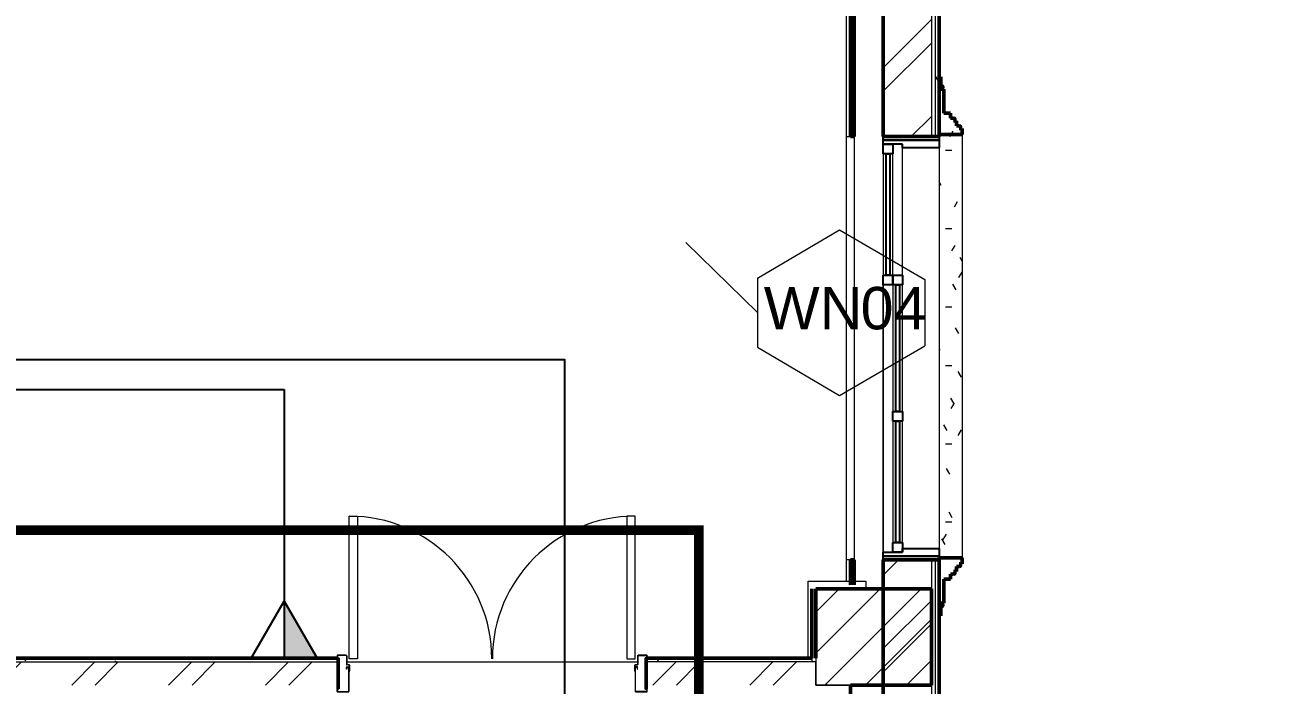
# Model space of a CAD drawing. Header units: millimetres. Extents: x -9358 to 257996, y -67499 to 9117.
# Drawn here: x 47445 to 53924, y -45348 to -41919 of the extents above; entities that cross this region are included whole.
import ezdxf
from ezdxf import colors
from ezdxf.entities.mleader import LeaderData, LeaderLine
from ezdxf.math import Vec2, Vec3

# ---------------------------------------------------------------- set-up
doc = ezdxf.new("R2010")
doc.units = ezdxf.units.MM
doc.header["$LTSCALE"] = 1000
doc.linetypes.add('Grid Line', pattern=[22.225, 12.7, -3.175, 3.175, -3.175])
for name, color, linetype, lineweight in [('A-COL-RFC', 8, 'Continuous', 18), ('A-COL-RFC-1', 8, 'Continuous', 9), ('A-COL-RFC-2', 8, 'Continuous', 50), ('A-DOOR', 8, 'Continuous', 9), ('A-DOOR-1', 8, 'Continuous', 18), ('A-DOR', 8, 'Continuous', 9), ('A-FLR-PAT', 8, 'Continuous', 18), ('A-TYP-WIN', 8, 'Continuous', 0), ('A-WAL-CLD', 8, 'Continuous', 9), ('A-WAL-CMU', 8, 'Continuous', 50), ('A-WAL-LOW-20', 8, 'Continuous', 18), ('A-WAL-LOW-30', 8, 'Continuous', 18), ('A-WAL-PAT-1', 8, 'Continuous', 9), ('A-WIN', 8, 'Continuous', 9), ('A-WIN-1', 8, 'Continuous', 25)]:
    doc.layers.add(name, color=color, linetype=linetype, lineweight=lineweight)
for name, color, linetype in [('DATANET', 4, 'Continuous'), ('F POINT AGN', 7, 'Continuous'), ('FIBERNETW', 5, 'Continuous'), ('LC-DA-CIR', 4, 'Continuous'), ('Route - rack1', 7, 'Continuous')]:
    doc.layers.add(name, color=color, linetype=linetype)
doc.styles.add('Arial_8', font='arial.ttf', dxfattribs={"height": 220})
doc.styles.add('ELEC', font='romant.shx', dxfattribs={"width": 0.8, "oblique": 15, "height": 0.18})
pattern_1 = [(0, (0, 0), (812.8, 203.2), [33.528, -576.072, 33.528, -576.072, -3251.2]), (0, (0, 0), (812.8, 203.2), [-1219.2, 33.528, -1185.672, 33.528, -576.072, -1422.4]), (0, (0, 0), (812.8, 203.2), [-3048, 33.528, -372.872, 33.528, -982.472]), (120, (304.8, 101.6), (-582.37636, 602.30545), [33.528, -576.072, 33.528, -576.072, -3251.2]), (120, (304.8, 101.6), (-582.37636, 602.30545), [-1219.2, 33.528, -1185.672, 33.528, -576.072, -1422.4]), (120, (304.8, 101.6), (-582.37636, 602.30545), [-3048, 33.528, -372.872, 33.528, -982.472]), (240, (406.4, 508), (-230.42364, -805.50545), [33.528, -576.072, 33.528, -576.072, -3251.2]), (240, (406.4, 508), (-230.42364, -805.50545), [-1219.2, 33.528, -1185.672, 33.528, -576.072, -1422.4]), (240, (406.4, 508), (-230.42364, -805.50545), [-3048, 33.528, -372.872, 33.528, -982.472])]
pattern_2 = [(45, (0, 0), (-251.4472, 251.4472), []), (45, (0, 381), (-251.4472, 251.4472), [])]
pattern_3 = [(0, (0, 0), (406.4, 101.6), [33.528, -271.272, 33.528, -271.272, -1625.6]), (0, (0, 0), (406.4, 101.6), [-609.6, 33.528, -576.072, 33.528, -271.272, -711.2]), (0, (0, 0), (406.4, 101.6), [-1524, 33.528, -169.672, 33.528, -474.472]), (120, (152.4, 50.8), (-291.18818, 301.15272), [33.528, -271.272, 33.528, -271.272, -1625.6]), (120, (152.4, 50.8), (-291.18818, 301.15272), [-609.6, 33.528, -576.072, 33.528, -271.272, -711.2]), (120, (152.4, 50.8), (-291.18818, 301.15272), [-1524, 33.528, -169.672, 33.528, -474.472]), (240, (203.2, 254), (-115.21182, -402.75272), [33.528, -271.272, 33.528, -271.272, -1625.6]), (240, (203.2, 254), (-115.21182, -402.75272), [-609.6, 33.528, -576.072, 33.528, -271.272, -711.2]), (240, (203.2, 254), (-115.21182, -402.75272), [-1524, 33.528, -169.672, 33.528, -474.472])]

# ---------------------------------------------------------------- blocks, each defined once
blk = doc.blocks.new('Window Tag - Window Tag-41068-01-Ground Floor Plan')
at = {"layer": 'A-TYP-WIN'}
for p, q in [((-4.506, 1.627), (-0.238, 4.142)), ((-0.238, 4.142), (4.181, 1.556)), ((-4.506, 1.627), (-4.506, -1.959)), ((4.181, 1.556), (4.181, -1.888)), ((-0.238, -4.474), (4.181, -1.888)), ((-4.506, -1.959), (-0.238, -4.474))]:
    blk.add_line(p, q, dxfattribs=at)
blk = doc.blocks.new('DD')
at = {"layer": 'LC-DA-CIR'}
h = blk.add_hatch(color=3, dxfattribs=at)
h.dxf.hatch_style = 1
h.paths.add_polyline_path([(0, 299.4), (0, 0), (172.8, 0)])
at = {"color": 3}
blk.add_lwpolyline([(0, 299.4), (172.8, 0), (-172.8, 0), (0, 299.4)], dxfattribs=at)
at = {"layer": 'LC-DA-CIR', "color": 3}
blk.add_line((0, 299.4), (0, 0), dxfattribs=at)
blk = doc.blocks.new('Sliding_Window_Three - 2200 x 2700-2781954-01-Ground Floor Furniture Plan')
at = {"layer": 'A-WIN'}
for p, q in [((-1102.7, 145), (977.3, 145)), ((-441.1, -45), (-1102.7, -45)), ((-441.1, -45), (-1102.7, -45)), ((265.6, -45), (-391.1, -45)), ((947.3, -45), (315.6, -45)), ((-441.1, -95), (-1072.7, -95)), ((-391.1, -95), (265.6, -95)), ((315.6, -95), (947.3, -95)), ((-1072.7, -145), (-441.1, -145)), ((997.3, -145), (-391.1, -145)), ((-391.1, -145), (997.3, -145))]:
    blk.add_line(p, q, dxfattribs=at)
at = {"layer": 'A-WIN-1'}
for p, q in [((-1162.7, 145), (-1142.7, 145)), ((-1142.7, 145), (-1102.7, 145)), ((-1142.7, -145), (-1142.7, 145)), ((-1142.7, 145), (-1142.7, -145)), ((-1102.7, 145), (-1102.7, -45)), ((977.3, 145), (1017.3, 145)), ((977.3, -45), (977.3, 145)), ((1017.3, 145), (1017.3, -145)), ((1017.3, 145), (1026.9, 145)), ((1017.3, -145), (1017.3, 145)), ((-1122.7, -45), (-1122.7, -145)), ((-1102.7, -45), (-1122.7, -45)), ((-441.1, -95), (-441.1, -45)), ((-441.1, -45), (-391.1, -45)), ((-391.1, -45), (-391.1, -95)), ((-391.1, -60), (265.6, -60)), ((-391.1, -80), (-391.1, -60)), ((265.6, -95), (265.6, -45)), ((265.6, -45), (315.6, -45)), ((265.6, -60), (265.6, -80)), ((315.6, -45), (315.6, -95)), ((315.6, -60), (947.3, -60)), ((315.6, -80), (315.6, -60)), ((947.3, -95), (947.3, -45)), ((947.3, -45), (997.3, -45)), ((947.3, -60), (947.3, -80)), ((997.3, -45), (977.3, -45)), ((997.3, -145), (997.3, -45)), ((997.3, -45), (997.3, -95)), ((-1122.7, -145), (-1122.7, -95)), ((-1122.7, -95), (-1072.7, -95)), ((-1072.7, -95), (-1072.7, -145)), ((-1072.7, -110), (-441.1, -110)), ((-1072.7, -130), (-1072.7, -110)), ((-441.1, -145), (-441.1, -95)), ((-441.1, -95), (-391.1, -95)), ((-391.1, -95), (-441.1, -95)), ((-441.1, -110), (-441.1, -130)), ((265.6, -80), (-391.1, -80)), ((-391.1, -95), (-391.1, -145)), ((315.6, -95), (265.6, -95)), ((947.3, -80), (315.6, -80)), ((997.3, -95), (947.3, -95)), ((-1142.7, -145), (-1162.7, -145)), ((-1122.7, -145), (-1142.7, -145)), ((-1072.7, -145), (-1122.7, -145)), ((-441.1, -130), (-1072.7, -130)), ((-391.1, -145), (-441.1, -145)), ((1017.3, -145), (997.3, -145)), ((1037.3, -145), (1017.3, -145))]:
    blk.add_line(p, q, dxfattribs=at)
blk = doc.blocks.new('NBS_AssaAbloyLtd_DrsetSym_AASDMetalOfficeStoreDoor_Double-VisionPanelType2 - 1600x2200mm-V63-01-Ground Floor Furniture Plan')
at = {"layer": 'A-DOOR'}
for centre, start, end in [((-742, 77), 0, 90), ((742, 77), 90, 180)]:
    blk.add_arc(centre, 740.5, start, end, dxfattribs=at)
at = {"layer": 'A-DOOR-1'}
for p, q in [((-742, 77), (-742, 817.5)), ((-742, 817.5), (-699, 817.5)), ((-699, 817.5), (-699, 77)), ((742, 817.5), (699, 817.5)), ((699, 817.5), (699, 77)), ((742, 77), (742, 817.5)), ((-805, 92.5), (-805, 82.5)), ((-805, 92.5), (-805, 82.5)), ((-803.5, 92.5), (-803.5, 82.5)), ((-802.5, 95), (-757.5, 95)), ((-757.5, 95), (-802.5, 95)), ((-757.5, 93.5), (-802.5, 93.5)), ((-802.5, 81.5), (-795, 81.5)), ((-795, 80), (-802.5, 80)), ((-800, 80), (-795, 80)), ((-795, 81.5), (-795, 80)), ((-795, 80), (-795, -80)), ((-756.5, 92.5), (-756.5, 47)), ((-755, 92.5), (-755, 47)), ((-755, 47), (-755, 92.5)), ((-699, 77), (-742, 77)), ((699, 77), (742, 77)), ((755, 92.5), (755, 47)), ((755, 92.5), (755, 47)), ((756.5, 92.5), (756.5, 47)), ((802.5, 95), (757.5, 95)), ((802.5, 95), (757.5, 95)), ((757.5, 93.5), (802.5, 93.5)), ((795, 81.5), (795, 80)), ((802.5, 81.5), (795, 81.5)), ((795, 80), (802.5, 80)), ((795, -80), (795, 80)), ((795, 80), (800, 80)), ((803.5, 92.5), (803.5, 82.5)), ((805, 92.5), (805, 82.5)), ((805, 82.5), (805, 92.5)), ((-755.2, 23), (-755.2, 32.5)), ((-753.7, 23), (-755.2, 23)), ((-742.5, 46), (-754, 46)), ((-742.5, 46), (-754, 46)), ((-742.5, 44.5), (-754, 44.5)), ((-753.7, 32.5), (-753.7, 23)), ((-752.7, 35), (-745.7, 35)), ((-745.7, 33.5), (-752.7, 33.5)), ((-744.7, -92.5), (-744.7, 32.5)), ((-743.2, 32.5), (-743.2, 8.1)), ((-743.2, 8.4), (-741.5, 18.1)), ((-741.7, 8.1), (-743.2, 8.4)), ((-743.2, 8.1), (-743.2, -92.5)), ((-743.2, -92.5), (-743.2, 8.1)), ((-743.2, 8.1), (-741.7, 8.1)), ((-740, 18), (-741.7, 8.1)), ((-741.7, 8.1), (-740, 18)), ((-741.5, 18.1), (-741.5, 43.5)), ((-740, 43.5), (-740, 18)), ((-740, 18), (-740, 43.5)), ((740, 43.5), (740, 18)), ((740, 43.5), (740, 18)), ((740, 18), (741.7, 8.1)), ((740, 18), (741.7, 8.1)), ((741.5, 18.1), (741.5, 43.5)), ((743.2, 8.4), (741.5, 18.1)), ((741.7, 8.1), (743.2, 8.4)), ((741.7, 8.1), (743.2, 8.4)), ((742.5, 46), (754, 46)), ((754, 46), (742.5, 46)), ((742.5, 44.5), (754, 44.5)), ((743.2, 32.5), (743.2, 8.1)), ((743.2, 8.4), (743.2, -92.5)), ((743.2, 8.1), (743.2, -92.5)), ((744.7, -92.5), (744.7, 32.5)), ((752.7, 35), (745.7, 35)), ((745.7, 33.5), (752.7, 33.5)), ((753.7, 32.5), (753.7, 23)), ((753.7, 23), (755.2, 23)), ((755.2, 23), (755.2, 32.5)), ((-805, -92.5), (-805, -82.5)), ((-805, -82.5), (-805, -92.5)), ((-803.5, -82.5), (-803.5, -92.5)), ((-802.5, -80), (-795, -80)), ((-795, -81.5), (-802.5, -81.5)), ((-802.5, -93.5), (-745.7, -93.5)), ((-745.7, -95), (-802.5, -95)), ((-802.5, -95), (-745.7, -95)), ((-795, -80), (-800, -80)), ((-795, -81.5), (-795, -80)), ((802.5, -93.5), (745.7, -93.5)), ((745.7, -95), (802.5, -95)), ((745.7, -95), (802.5, -95)), ((795, -81.5), (795, -80)), ((802.5, -80), (795, -80)), ((800, -80), (795, -80)), ((795, -81.5), (802.5, -81.5)), ((803.5, -82.5), (803.5, -92.5)), ((805, -92.5), (805, -82.5)), ((805, -92.5), (805, -82.5))]:
    blk.add_line(p, q, dxfattribs=at)
for centre, radius, start, end in [((-802.5, 92.5), 2.5, 90, 180), ((-802.5, 92.5), 2.5, 90, 180), ((-802.5, 82.5), 2.5, 180, 270), ((-802.5, 82.5), 2.5, 180, 270), ((-802.5, 92.5), 1, 90, 180), ((-802.5, 82.5), 1, 180, 270), ((-757.5, 92.5), 2.5, 0, 90), ((-757.5, 92.5), 2.5, 0, 90), ((-757.5, 92.5), 1, 0, 90), ((757.5, 92.5), 2.5, 90, 180), ((757.5, 92.5), 2.5, 90, 180), ((757.5, 92.5), 1, 90, 180), ((802.5, 92.5), 2.5, 0, 90), ((802.5, 92.5), 2.5, 0, 90), ((802.5, 92.5), 1, 0, 90), ((802.5, 82.5), 1, 270, 0), ((802.5, 82.5), 2.5, 270, 0), ((802.5, 82.5), 2.5, 270, 0), ((-754, 47), 2.5, 180, 270), ((-752.7, 32.5), 2.5, 90, 180), ((-754, 47), 0.997, 180, 270), ((-754, 47), 0.997, 180, 270), ((-752.7, 32.5), 1.01, 90, 180), ((-745.7, 32.5), 2.5, 0, 90), ((-745.7, 32.5), 0.984, 0, 90), ((-742.5, 43.5), 2.5, 0, 90), ((-742.5, 43.5), 2.5, 360, 90), ((-742.5, 43.5), 1, 0, 90), ((742.5, 43.5), 2.5, 90, 180), ((742.5, 43.5), 2.5, 90, 180), ((742.5, 43.5), 1, 90, 180), ((745.7, 32.5), 2.5, 90, 180), ((745.7, 32.5), 0.984, 90, 180), ((752.7, 32.5), 2.5, 0, 90), ((752.7, 32.5), 1.01, 0, 90), ((754, 47), 2.5, 270, 0), ((754, 47), 0.997, 270, 0), ((754, 47), 0.979, 270, 0), ((-802.5, -82.5), 2.5, 90, 180), ((-802.5, -82.5), 2.5, 90, 180), ((-802.5, -92.5), 2.5, 180, 270), ((-802.5, -92.5), 2.5, 180, 270), ((-802.5, -82.5), 1.01, 90, 180), ((-802.5, -92.5), 1.03, 180, 270), ((-745.7, -92.5), 0.985, 270, 0), ((-745.7, -92.5), 2.5, 270, 0), ((-745.7, -92.5), 2.5, 270, 360), ((745.7, -92.5), 2.5, 180, 270), ((745.7, -92.5), 2.5, 180, 270), ((745.7, -92.5), 0.985, 180, 270), ((802.5, -82.5), 2.5, 0, 90), ((802.5, -82.5), 2.5, 0, 90), ((802.5, -82.5), 1.01, 0, 90), ((802.5, -92.5), 1.03, 270, 0), ((802.5, -92.5), 2.5, 270, 0), ((802.5, -92.5), 2.5, 270, 360)]:
    blk.add_arc(centre, radius, start, end, dxfattribs=at)
blk = doc.blocks.new('FP_107-01-Ground Floor Furniture Plan')
at = {"layer": 'A-WAL-LOW-20'}
for p, q in [((52302.5, -42309.7), (52302.5, -42302.2)), ((52302.5, -44577.2), (52302.5, -44569.7))]:
    blk.add_line(p, q, dxfattribs=at)
blk = doc.blocks.new('FP_108-01-Ground Floor Furniture Plan')
at = {"layer": 'A-WAL-LOW-20'}
for p, q in [((52272.5, -42269.7), (52272.5, -42262.2)), ((52272.5, -44617.2), (52272.5, -44609.7))]:
    blk.add_line(p, q, dxfattribs=at)
blk = doc.blocks.new('FP_109-01-Ground Floor Furniture Plan')
at = {"layer": 'A-WAL-LOW-20'}
for p, q in [((52210, -42104.7), (52210, -42094.7)), ((52210, -44784.7), (52210, -44774.7))]:
    blk.add_line(p, q, dxfattribs=at)
blk = doc.blocks.new('Walls 145 - Walls 78-2782104-01-Ground Floor Furniture Plan')
at = {"layer": 'A-WAL-PAT-1'}
h = blk.add_hatch(dxfattribs=at)
h.set_pattern_fill('FP_136', color=256, style=0, pattern_type=2)
h.set_pattern_definition(pattern_3)
h.paths.add_polyline_path([(52200, -44839.7), (52200, -44794.7), (52208.7, -44789.7), (52208.7, -44779.7), (52200, -44774.7), (52215, -44774.7), (52215, -44649.7), (52250, -44649.7), (52250, -44624.7), (52265, -44624.7), (52271.5, -44620.9), (52271.5, -44613.4), (52265, -44609.7), (52280, -44609.7), (52280, -44584.7), (52295, -44584.7), (52301.5, -44580.9), (52301.5, -44573.4), (52295, -44569.7), (52310, -44569.7), (52310, -44539.7), (52190, -44539.7), (52190, -44839.7)], flags=0)
h.paths.add_polyline_path([(52239, -42339.7), (52310, -42339.7), (52310, -42309.7), (52295, -42309.7), (52301.5, -42305.9), (52301.5, -42298.4), (52295, -42294.7), (52280, -42294.7), (52280, -42269.7), (52265, -42269.7), (52271.5, -42265.9), (52271.5, -42258.4), (52265, -42254.7), (52250, -42254.7), (52250, -42229.7), (52215, -42229.7), (52215, -42104.7), (52200, -42104.7), (52208.7, -42099.7), (52208.7, -42089.7), (52200, -42084.7), (52200, -42039.7), (52190, -42039.7), (52190, -42339.7)], flags=0)
h = blk.add_hatch(dxfattribs=at)
h.set_pattern_fill('FP_136', color=256, style=0, pattern_type=2)
h.set_pattern_definition(pattern_3)
h.paths.add_polyline_path([(52190, -44539.7), (52310, -44539.7), (52310, -42339.7), (52190, -42339.7), (52190, -44530)], flags=0)
at = {"layer": 'A-WAL-CMU'}
for p, q in [((52200, -42039.7), (52190, -42039.7)), ((52190, -42039.7), (52190, -42339.7)), ((52200, -42084.7), (52200, -42039.7)), ((52215, -42104.7), (52200, -42104.7)), ((52215, -42229.7), (52215, -42104.7)), ((52250, -42229.7), (52215, -42229.7)), ((52250, -42254.7), (52250, -42229.7)), ((52265, -42254.7), (52250, -42254.7)), ((52280, -42269.7), (52265, -42269.7)), ((52280, -42294.7), (52280, -42269.7)), ((52295, -42294.7), (52280, -42294.7)), ((52190, -42339.7), (52310, -42339.7)), ((52310, -42309.7), (52295, -42309.7)), ((52310, -42339.7), (52310, -42309.7)), ((52310, -44539.7), (52190, -44539.7)), ((52190, -44539.7), (52190, -44839.7)), ((52295, -44569.7), (52310, -44569.7)), ((52310, -44569.7), (52310, -44539.7)), ((52250, -44649.7), (52250, -44624.7)), ((52250, -44624.7), (52265, -44624.7)), ((52265, -44609.7), (52280, -44609.7)), ((52280, -44609.7), (52280, -44584.7)), ((52280, -44584.7), (52295, -44584.7)), ((52215, -44774.7), (52215, -44649.7)), ((52215, -44649.7), (52250, -44649.7)), ((52200, -44774.7), (52215, -44774.7)), ((52200, -44839.7), (52200, -44794.7)), ((52190, -44839.7), (52200, -44839.7))]:
    blk.add_line(p, q, dxfattribs=at)
for centre, radius in [((52200, -42094.7), 10), ((52265, -42262.2), 7.5), ((52295, -42302.2), 7.5), ((52295, -44577.2), 7.5), ((52265, -44617.2), 7.5), ((52200, -44784.7), 10)]:
    blk.add_arc(centre, radius, 270, 90, dxfattribs=at)
at = {"layer": 'A-WAL-LOW-20'}
blk.add_line((52310, -42339.7), (52310, -44539.7), dxfattribs=at)
for points, knots in [([(52200, -42104.7), (52200.9, -42104.7), (52202.2, -42104.5), (52203.8, -42103.9), (52205, -42103.4), (52205.9, -42102.7), (52206.6, -42102.2), (52207.2, -42101.6), (52208, -42100.8), (52208.6, -42099.9), (52209, -42099.1), (52209.2, -42098.5), (52209.5, -42097.9), (52209.7, -42097.3), (52209.8, -42096.6), (52209.9, -42096), (52210, -42095.3), (52210, -42094.7), (52210, -42094), (52209.9, -42093.4), (52209.8, -42092.7), (52209.7, -42092.1), (52209.5, -42091.4), (52209.2, -42090.8), (52209, -42090.2), (52208.7, -42089.7), (52208.3, -42089.1), (52207.8, -42088.4), (52207.2, -42087.7), (52206.6, -42087.1), (52205.9, -42086.6), (52205, -42086), (52203.8, -42085.4), (52202.2, -42084.8), (52200.9, -42084.7), (52200, -42084.7)], [0, 0, 0, 0, 0.083333, 0.125, 0.166667, 0.208333, 0.229167, 0.25, 0.291667, 0.333333, 0.354167, 0.375, 0.395833, 0.416667, 0.4375, 0.458333, 0.479167, 0.5, 0.520833, 0.541667, 0.5625, 0.583333, 0.604167, 0.625, 0.645833, 0.666667, 0.6875, 0.708333, 0.75, 0.770833, 0.791667, 0.833333, 0.875, 0.916667, 1, 1, 1, 1]), ([(52265, -42269.7), (52265.7, -42269.7), (52266.6, -42269.5), (52267.9, -42269.1), (52268.8, -42268.7), (52269.4, -42268.2), (52269.9, -42267.8), (52270.4, -42267.4), (52271, -42266.7), (52271.4, -42266.1), (52271.7, -42265.5), (52271.9, -42265), (52272.1, -42264.6), (52272.2, -42264.1), (52272.4, -42263.6), (52272.4, -42263.1), (52272.5, -42262.7), (52272.5, -42262.2), (52272.5, -42261.7), (52272.4, -42261.2), (52272.4, -42260.7), (52272.2, -42260.2), (52272.1, -42259.8), (52271.9, -42259.3), (52271.7, -42258.8), (52271.5, -42258.4), (52271.2, -42258), (52270.9, -42257.5), (52270.4, -42257), (52269.9, -42256.5), (52269.4, -42256.1), (52268.8, -42255.7), (52267.9, -42255.2), (52266.6, -42254.8), (52265.7, -42254.7), (52265, -42254.7)], [0, 0, 0, 0, 0.083333, 0.125, 0.166667, 0.208333, 0.229167, 0.25, 0.291667, 0.333333, 0.354167, 0.375, 0.395833, 0.416667, 0.4375, 0.458333, 0.479167, 0.5, 0.520833, 0.541667, 0.5625, 0.583333, 0.604167, 0.625, 0.645833, 0.666667, 0.6875, 0.708333, 0.75, 0.770833, 0.791667, 0.833333, 0.875, 0.916667, 1, 1, 1, 1]), ([(52295, -42309.7), (52295.7, -42309.7), (52296.6, -42309.5), (52297.9, -42309.1), (52298.8, -42308.7), (52299.4, -42308.2), (52299.9, -42307.8), (52300.4, -42307.4), (52301, -42306.7), (52301.4, -42306.1), (52301.7, -42305.5), (52301.9, -42305), (52302.1, -42304.6), (52302.2, -42304.1), (52302.4, -42303.6), (52302.4, -42303.1), (52302.5, -42302.7), (52302.5, -42302.2), (52302.5, -42301.7), (52302.4, -42301.2), (52302.4, -42300.7), (52302.2, -42300.2), (52302.1, -42299.8), (52301.9, -42299.3), (52301.7, -42298.8), (52301.5, -42298.4), (52301.2, -42298), (52300.9, -42297.5), (52300.4, -42297), (52299.9, -42296.5), (52299.4, -42296.1), (52298.8, -42295.7), (52297.9, -42295.2), (52296.6, -42294.8), (52295.7, -42294.7), (52295, -42294.7)], [0, 0, 0, 0, 0.083333, 0.125, 0.166667, 0.208333, 0.229167, 0.25, 0.291667, 0.333333, 0.354167, 0.375, 0.395833, 0.416667, 0.4375, 0.458333, 0.479167, 0.5, 0.520833, 0.541667, 0.5625, 0.583333, 0.604167, 0.625, 0.645833, 0.666667, 0.6875, 0.708333, 0.75, 0.770833, 0.791667, 0.833333, 0.875, 0.916667, 1, 1, 1, 1]), ([(52295, -44584.7), (52295.7, -44584.7), (52296.6, -44584.5), (52297.9, -44584.1), (52298.8, -44583.7), (52299.4, -44583.2), (52299.9, -44582.8), (52300.4, -44582.4), (52300.9, -44581.9), (52301.2, -44581.3), (52301.5, -44580.9), (52301.7, -44580.5), (52301.9, -44580), (52302.1, -44579.6), (52302.2, -44579.1), (52302.4, -44578.6), (52302.4, -44578.1), (52302.5, -44577.7), (52302.5, -44577.2), (52302.5, -44576.7), (52302.4, -44576.2), (52302.4, -44575.7), (52302.2, -44575.2), (52302.1, -44574.8), (52301.9, -44574.3), (52301.7, -44573.8), (52301.5, -44573.4), (52301.2, -44573), (52300.9, -44572.5), (52300.4, -44572), (52299.9, -44571.5), (52299.4, -44571.1), (52298.8, -44570.7), (52297.9, -44570.2), (52296.6, -44569.8), (52295.7, -44569.7), (52295, -44569.7)], [-1, -1, -1, -1, -0.916667, -0.875, -0.833333, -0.791667, -0.770833, -0.75, -0.708333, -0.6875, -0.666667, -0.645833, -0.625, -0.604167, -0.583333, -0.5625, -0.541667, -0.520833, -0.5, -0.479167, -0.458333, -0.4375, -0.416667, -0.395833, -0.375, -0.354167, -0.333333, -0.3125, -0.291667, -0.25, -0.229167, -0.208333, -0.166667, -0.125, -0.083333, 0, 0, 0, 0]), ([(52265, -44624.7), (52265.7, -44624.7), (52266.6, -44624.5), (52267.9, -44624.1), (52268.8, -44623.7), (52269.4, -44623.2), (52269.9, -44622.8), (52270.4, -44622.4), (52270.9, -44621.9), (52271.2, -44621.3), (52271.5, -44620.9), (52271.7, -44620.5), (52271.9, -44620), (52272.1, -44619.6), (52272.2, -44619.1), (52272.4, -44618.6), (52272.4, -44618.1), (52272.5, -44617.7), (52272.5, -44617.2), (52272.5, -44616.7), (52272.4, -44616.2), (52272.4, -44615.7), (52272.2, -44615.2), (52272.1, -44614.8), (52271.9, -44614.3), (52271.7, -44613.8), (52271.5, -44613.4), (52271.2, -44613), (52270.9, -44612.5), (52270.4, -44612), (52269.9, -44611.5), (52269.4, -44611.1), (52268.8, -44610.7), (52267.9, -44610.2), (52266.6, -44609.8), (52265.7, -44609.7), (52265, -44609.7)], [-1, -1, -1, -1, -0.916667, -0.875, -0.833333, -0.791667, -0.770833, -0.75, -0.708333, -0.6875, -0.666667, -0.645833, -0.625, -0.604167, -0.583333, -0.5625, -0.541667, -0.520833, -0.5, -0.479167, -0.458333, -0.4375, -0.416667, -0.395833, -0.375, -0.354167, -0.333333, -0.3125, -0.291667, -0.25, -0.229167, -0.208333, -0.166667, -0.125, -0.083333, 0, 0, 0, 0]), ([(52200, -44794.7), (52200.9, -44794.7), (52202.2, -44794.5), (52203.8, -44793.9), (52205, -44793.4), (52205.9, -44792.7), (52206.6, -44792.2), (52207.2, -44791.6), (52207.8, -44790.9), (52208.3, -44790.2), (52208.7, -44789.7), (52209, -44789.1), (52209.2, -44788.5), (52209.5, -44787.9), (52209.7, -44787.3), (52209.8, -44786.6), (52209.9, -44786), (52210, -44785.3), (52210, -44784.7), (52210, -44784), (52209.9, -44783.4), (52209.8, -44782.7), (52209.7, -44782.1), (52209.5, -44781.5), (52209.2, -44780.8), (52209, -44780.2), (52208.7, -44779.7), (52208.3, -44779.1), (52207.8, -44778.4), (52207.2, -44777.7), (52206.6, -44777.1), (52205.9, -44776.6), (52205, -44776), (52203.8, -44775.4), (52202.2, -44774.8), (52200.9, -44774.7), (52200, -44774.7)], [-1, -1, -1, -1, -0.916667, -0.875, -0.833333, -0.791667, -0.770833, -0.75, -0.708333, -0.6875, -0.666667, -0.645833, -0.625, -0.604167, -0.583333, -0.5625, -0.541667, -0.520833, -0.5, -0.479167, -0.458333, -0.4375, -0.416667, -0.395833, -0.375, -0.354167, -0.333333, -0.3125, -0.291667, -0.25, -0.229167, -0.208333, -0.166667, -0.125, -0.083333, 0, 0, 0, 0])]:
    blk.add_open_spline(points, degree=3, knots=knots, dxfattribs=at)
for name in ['FP_109-01-Ground Floor Furniture Plan', 'FP_108-01-Ground Floor Furniture Plan', 'FP_107-01-Ground Floor Furniture Plan']:
    blk.add_blockref(name, (0, 0), dxfattribs=at)
blk = doc.blocks.new('G')
at = {"layer": 'A-COL-RFC-1'}
h = blk.add_hatch(dxfattribs=at)
h.set_pattern_fill('FP_4', color=256, style=0, pattern_type=2)
h.set_pattern_definition([(45, (0, 0), (-106.06602, 106.06602), [])])
h.paths.add_polyline_path([(51730, -45199.7), (52150, -45199.7), (52150, -44699.7), (51550, -44699.7), (51550, -45199.7)], flags=0)
at = {"layer": 'A-WAL-PAT-1'}
h = blk.add_hatch(dxfattribs=at)
h.set_pattern_fill('FP_1', color=256, style=0, pattern_type=2)
h.set_pattern_definition(pattern_2)
h.paths.add_polyline_path([(51900, -57250), (52150, -57250), (52150, -56890), (51900, -56890), (51900, -57088.7)], flags=0)
h.paths.add_polyline_path([(51900, -53850), (52150, -53850), (52150, -52750), (51900, -52750), (51900, -53836.4)], flags=0)
h.paths.add_polyline_path([(51900, -49750), (52150, -49750), (52150, -48650), (51900, -48650), (51900, -49500)], flags=0)
h.paths.add_polyline_path([(52150, -45650), (52150, -44550), (51900, -44550), (51900, -45650)], flags=0)
h.paths.add_polyline_path([(52150, -42350), (52150, -41080), (51900, -41080), (51900, -42350)], flags=0)
h = blk.add_hatch(dxfattribs=at)
h.set_pattern_fill('FP_2', color=256, style=0, pattern_type=2)
h.set_pattern_definition(pattern_1)
h.paths.add_polyline_path([(52190, -57790), (52190, -56890), (52170, -56890), (52170, -57790)], flags=0)
h.paths.add_polyline_path([(52190, -53850), (52190, -52750), (52170, -52750), (52170, -53850)], flags=0)
h.paths.add_polyline_path([(52170, -49750), (52190, -49750), (52190, -48650), (52170, -48650), (52170, -49500)], flags=0)
h.paths.add_polyline_path([(52190, -45650), (52190, -44550), (52170, -44550), (52170, -45650)], flags=0)
h.paths.add_polyline_path([(52190, -42350), (52190, -41080), (52170, -41080), (52170, -42350)], flags=0)
h = blk.add_hatch(dxfattribs=at)
h.set_pattern_fill('FP_2', color=256, style=0, pattern_type=2)
h.set_pattern_definition(pattern_1)
h.paths.add_polyline_path([(50670, -45080), (51530, -45080), (51530, -45060), (50670, -45060)], flags=0)
h.paths.add_polyline_path([(49070, -45080), (49070, -45060), (44860, -45060), (44860, -45080), (48306.5, -45080)], flags=0)
h.paths.add_polyline_path([(44440, -45080), (44840, -45080), (44840, -45060), (44440, -45060)], flags=0)
h = blk.add_hatch(dxfattribs=at)
h.set_pattern_fill('FP_1', color=256, style=0, pattern_type=2)
h.set_pattern_definition(pattern_2)
h.paths.add_polyline_path([(51730, -45200), (51730, -45199.7), (51550, -45199.7), (51550, -45080), (50670, -45080), (50670, -45200), (51255.9, -45200)], flags=0)
h.paths.add_polyline_path([(48810, -45200), (49070, -45200), (49070, -45080), (44440, -45080), (44440, -45200), (48306.5, -45200)], flags=0)
at = {"layer": 'A-COL-RFC'}
for p, q in [((51550, -45060), (51550, -45080)), ((51550, -45080), (51550, -45199.7)), ((51550, -45199.7), (51730, -45199.7))]:
    blk.add_line(p, q, dxfattribs=at)
at = {"layer": 'A-COL-RFC-2'}
for p, q in [((52150, -44699.7), (51550, -44699.7)), ((51550, -44699.7), (51550, -45060)), ((52150, -45199.7), (52150, -44699.7)), ((51730, -45199.7), (52150, -45199.7))]:
    blk.add_line(p, q, dxfattribs=at)
at = {"layer": 'A-FLR-PAT'}
for p, q in [((49070, -45080), (49075, -45080)), ((49115, -45080), (50625, -45080)), ((50665, -45080), (50670, -45080))]:
    blk.add_line(p, q, dxfattribs=at)
at = {"layer": 'A-WAL-CLD'}
for p, q in [((52150, -41080), (52150, -42350)), ((52170, -41080), (52170, -42350)), ((52150, -44550), (52150, -45650)), ((52170, -44550), (52170, -45650)), ((36580, -45080), (49070, -45080)), ((51550, -45080), (50670, -45080)), ((51530, -45060), (51530, -45080))]:
    blk.add_line(p, q, dxfattribs=at)
at = {"layer": 'A-WAL-CMU'}
for p, q in [((51900, -41080), (51900, -42350)), ((52190, -42350), (52190, -41080)), ((51730, -41560), (51730, -42350)), ((51750, -42350), (51750, -41560)), ((51730, -42350), (51750, -42350)), ((51900, -42350), (52190, -42350)), ((51750, -44550), (51730, -44550)), ((51730, -44550), (51730, -44679.7)), ((51750, -44679.7), (51750, -44550)), ((52190, -44550), (51900, -44550)), ((51900, -44550), (51900, -45650)), ((52190, -45650), (52190, -44550)), ((51530, -44699.7), (51530, -45060)), ((51550, -45060), (51550, -44699.7)), ((49070, -45060), (44860, -45060)), ((49070, -45220), (49070, -45060)), ((51530, -45060), (50670, -45060)), ((50670, -45060), (50670, -45220)), ((51730, -45199.7), (51730, -45650))]:
    blk.add_line(p, q, dxfattribs=at)
at = {"layer": 'A-WAL-LOW-30'}
for p, q in [((51710, -44659.7), (51710, -41580)), ((51710, -42350), (51730, -42350)), ((51750, -42350), (51750, -44550)), ((51730, -44550), (51710, -44550)), ((51510, -45050), (51510, -44659.7)), ((51510, -44659.7), (51730, -44659.7)), ((51750, -44659.7), (51810, -44659.7)), ((51810, -44659.7), (51810, -44699.7)), ((51550, -45199.7), (51550, -45080)), ((51730, -45199.7), (51550, -45199.7))]:
    blk.add_line(p, q, dxfattribs=at)
at = {"layer": 'A-DOR'}
blk.add_blockref('NBS_AssaAbloyLtd_DrsetSym_AASDMetalOfficeStoreDoor_Double-VisionPanelType2 - 1600x2200mm-V63-01-Ground Floor Furniture Plan', (49870, -45140), dxfattribs=at)
at = {"layer": 'A-WAL-LOW-20'}
blk.add_blockref('Walls 145 - Walls 78-2782104-01-Ground Floor Furniture Plan', (0, 0), dxfattribs=at)
at = {"layer": 'A-WIN', "rotation": 270.0000000000002}
blk.add_blockref('Sliding_Window_Three - 2200 x 2700-2781954-01-Ground Floor Furniture Plan', (52045, -43512.7), dxfattribs=at)
blk = doc.blocks.new('RACK1 - ROUTE')
at = {"layer": 'F POINT AGN', "color": 1, "const_width": 50}
blk.add_lwpolyline([(33216.4, -39182.4), (33216.4, -45739), (30074, -45739), (30074, -48938), (33831, -48938), (33831, -46097), (32618, -46097), (32618, -49892), (30452, -49892), (30452, -53094), (33429, -53094), (33429, -44212), (35742, -44212), (35742, -45666), (34623, -45666), (34623, -57341), (50943, -57341), (50943, -44543), (37950, -44543), (38801, -44543), (43778, -44543), (43778, -28172)], dxfattribs=at)

msp = doc.modelspace()

# ---------------------------------------------------------------- block references
msp.add_blockref('G', (0, -148.1))

# ---------------------------------------------------------------- next in the draw order: linework, layer by layer
at = {"layer": 'A-TYP-WIN'}
msp.add_line((50875, -43050), (51247, -43413.6), dxfattribs=at)
at = {"layer": 'DATANET', "color": 3}
msp.add_lwpolyline([(50247, -53508.1), (50247, -43658), (42815, -43658)], dxfattribs=at)
at = {"layer": 'DATANET', "color": 3, "linetype": 'Grid Line'}
msp.add_lwpolyline([(42816, -43811.9), (48790.2, -43811.9), (48790.2, -44911.7)], dxfattribs=at)

# ---------------------------------------------------------------- next in the draw order: block references
at = {"layer": 'A-TYP-WIN', "xscale": 99.99999999999991, "yscale": 99.99999999999991, "zscale": 99.99999999999991}
msp.add_blockref('Window Tag - Window Tag-41068-01-Ground Floor Plan', (51697.7, -43397), dxfattribs=at)
at = {"layer": 'DATANET', "color": 3}
msp.add_blockref('DD', (48790.2, -45211.1), dxfattribs=at)
at = {"layer": 'Route - rack1', "color": 1}
msp.add_blockref('RACK1 - ROUTE', (0, 0), dxfattribs=at)

# ---------------------------------------------------------------- next in the draw order: texts
at = {"layer": 'A-TYP-WIN', "char_height": 220, "attachment_point": 1, "style": 'Arial_8'}
for s, insert, width in [('WN', (51280.2, -43280), 609.282), ('04', (51782.9, -43280), 400.844)]:
    msp.add_mtext(s, dxfattribs=dict(at, insert=insert, width=width))

# ---------------------------------------------------------------- next in the draw order: leaders
at = {"layer": 'FIBERNETW', "color": 5}
ml = msp.add_multileader_mtext('Standard', dxfattribs=at)
ml.set_content('{\\C5;CABLE TRUNK (200X100X150mm) FOR FIBER OPTIC}', color=2, style='ELEC')
ml.set_leader_properties(color=5)
ml.build(insert=Vec2(0, 0))
ml.multileader.update_dxf_attribs({"text_left_attachment_type": 6, "text_right_attachment_type": 6, "dogleg_length": 1703.1, "arrow_head_size": 151.4})
ctx = ml.context
ctx.base_point, ctx.char_height, ctx.arrow_head_size, ctx.landing_gap_size, ctx.plane_origin = Vec3(22608.5, -41530.1), 227.107, 151.4, 22.7, Vec3(8817.5, -77243.8)
ctx.left_attachment, ctx.right_attachment = 6, 6
notes = []
notes.append((ctx, [(0, (1, 1, 0), (22430.9, -41530.1), (1, 0), 177.6, [(0, [(21962, -42861.9)], 0, [])])]))
ctx.mtext.insert, ctx.mtext.width, ctx.mtext.flow_direction = Vec3(22631.2, -41227.3), 213786.42, 5
for ctx, leaders in notes:
    for number, flags, end, landing, length, lines in leaders:
        leader = LeaderData()
        leader.index, (leader.has_last_leader_line, leader.has_dogleg_vector, leader.attachment_direction) = number, flags
        leader.last_leader_point, leader.dogleg_vector, leader.dogleg_length = Vec3(end), Vec3(landing), length
        for number, points, colour, breaks in lines:
            line = LeaderLine()
            line.index, line.vertices, line.color, line.breaks = number, Vec3.list(points), colors.encode_raw_color(colour), breaks
            leader.lines.append(line)
        ctx.leaders.append(leader)

doc.saveas('drawing.dxf')
